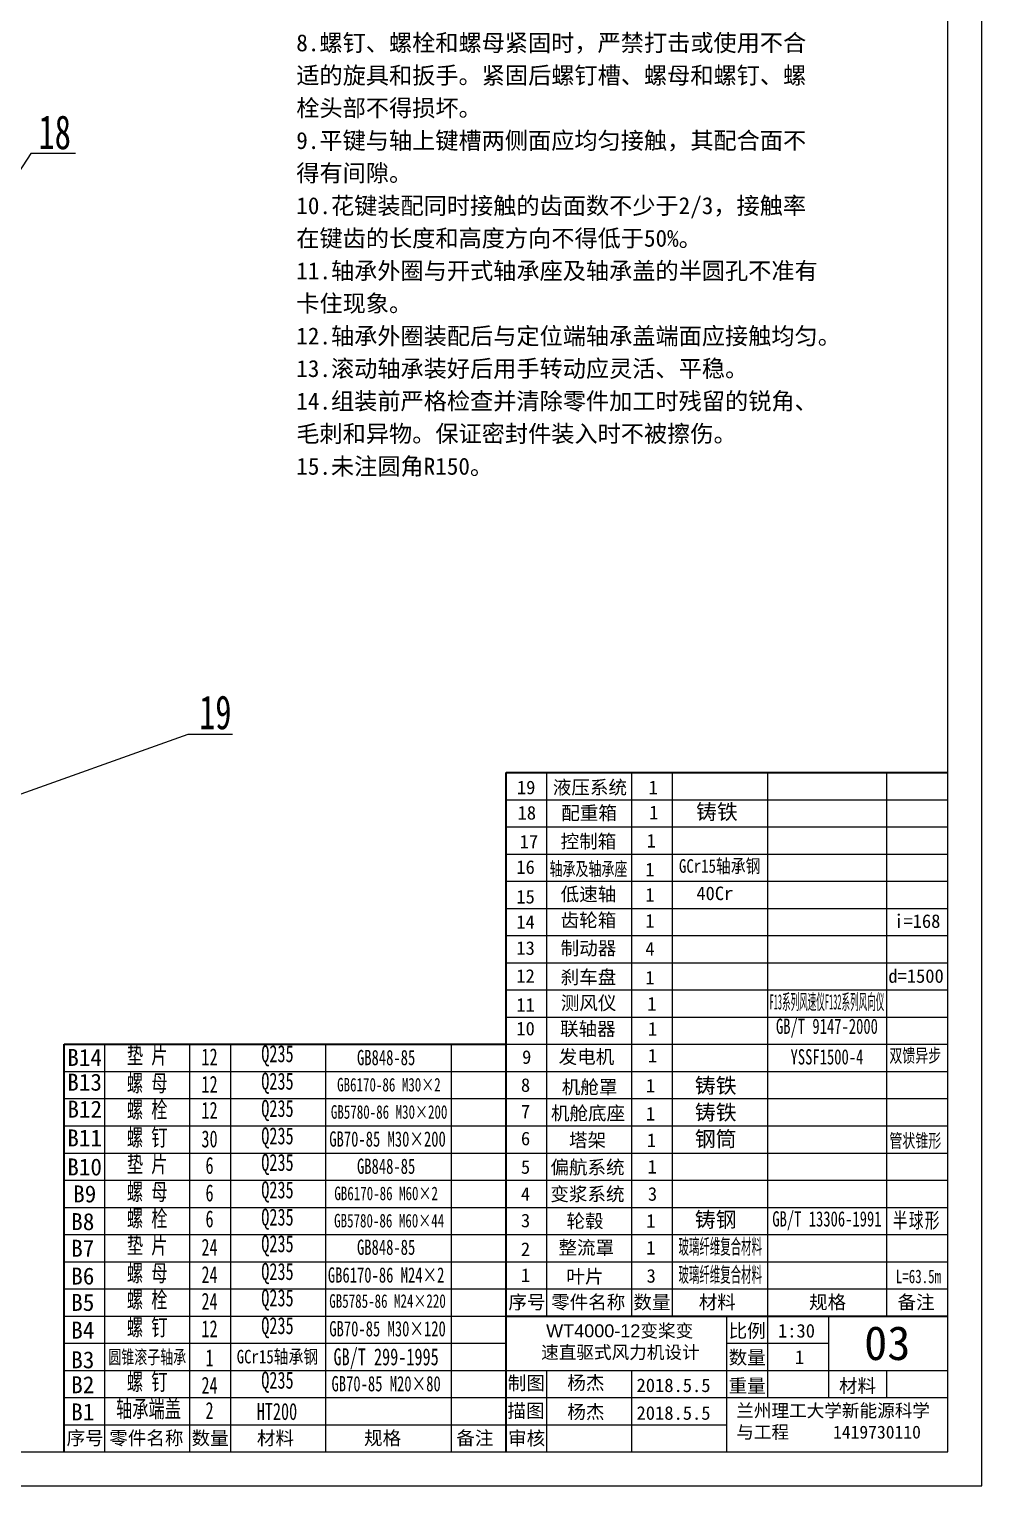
# Model space of a CAD drawing. Header units: millimetres. Extents: x 1593 to 2782, y 465 to 1306.
# Drawn here: x 2501.3 to 2781.6, y 465.5 to 894.4 of the extents above; entities that cross this region are included whole.
import ezdxf

# ---------------------------------------------------------------- set-up
doc = ezdxf.new("R2010")
doc.units = ezdxf.units.MM
doc.header["$LTSCALE"] = 0.2
for name, color, linetype in [('剖面线', 3, 'Continuous'), ('尺寸线', 4, 'Continuous'), ('细实线', 2, 'Continuous')]:
    doc.layers.add(name, color=color, linetype=linetype)
doc.layers.add('粗实线', color=7, linetype='Continuous', lineweight=40)
doc.styles.get("Standard").update_dxf_attribs({"font": 'arial.ttf'})
doc.styles.add('标准', font='', dxfattribs={"width": 0.7})
doc.styles.add('长仿宋', font='')
doc.styles.get('标准').set_extended_font_data('SimSun')
doc.styles.get('长仿宋').set_extended_font_data('SimSun')

msp = doc.modelspace()

# ---------------------------------------------------------------- linework, layer by layer
at = {"color": 7}
for p, q in [((2771.597, 475.483), (2771.597, 1296.483)), ((1617.597, 475.483), (2771.597, 475.483)), ((1592.597, 465.483), (2781.597, 465.483))]:
    msp.add_line(p, q, dxfattribs=at)
at = {"color": 7, "lineweight": 35}
for p, q in [((2641.597, 515.483), (2641.597, 675.483)), ((2641.597, 675.483), (2771.597, 675.483)), ((2511.597, 475.483), (2511.597, 595.483)), ((2511.597, 595.483), (2641.597, 595.483)), ((2641.597, 515.483), (2771.597, 515.483)), ((2641.597, 475.483), (2641.597, 515.483))]:
    msp.add_line(p, q, dxfattribs=at)
at = {"layer": '尺寸线', "color": 7}
for p, q in [((2501.736, 857.771), (2363.001, 643.717)), ((2514.902, 857.771), (2501.736, 857.771)), ((2547.975, 686.724), (2429.085, 644.192)), ((2561.141, 686.724), (2547.975, 686.724))]:
    msp.add_line(p, q, dxfattribs=at)
at = {"layer": '细实线', "color": 7}
for p, q in [((2781.597, 465.483), (2781.597, 1306.483)), ((2653.597, 515.483), (2653.597, 675.483)), ((2678.597, 515.483), (2678.597, 675.483)), ((2690.597, 515.483), (2690.597, 675.483)), ((2718.597, 515.483), (2718.597, 675.483)), ((2753.597, 515.483), (2753.597, 675.483)), ((2641.597, 667.483), (2771.597, 667.483)), ((2641.597, 659.483), (2771.597, 659.483)), ((2641.597, 651.483), (2771.597, 651.483)), ((2641.597, 643.483), (2771.597, 643.483)), ((2641.597, 635.483), (2771.597, 635.483)), ((2641.597, 627.483), (2771.597, 627.483)), ((2641.597, 619.483), (2771.597, 619.483)), ((2641.597, 611.483), (2771.597, 611.483)), ((2641.597, 603.483), (2771.597, 603.483)), ((2523.597, 475.483), (2523.597, 595.483)), ((2548.597, 475.483), (2548.597, 595.483)), ((2560.597, 475.483), (2560.597, 595.483)), ((2588.597, 475.483), (2588.597, 595.483)), ((2625.597, 475.483), (2625.597, 595.483)), ((2641.597, 595.483), (2771.597, 595.483)), ((2511.597, 587.483), (2641.597, 587.483)), ((2641.597, 587.483), (2771.597, 587.483)), ((2511.597, 579.483), (2641.597, 579.483)), ((2641.597, 579.483), (2771.597, 579.483)), ((2511.597, 571.483), (2641.597, 571.483)), ((2641.597, 571.483), (2771.597, 571.483)), ((2511.597, 563.483), (2641.597, 563.483)), ((2641.597, 563.483), (2771.597, 563.483)), ((2511.597, 555.483), (2641.597, 555.483)), ((2641.597, 555.483), (2771.597, 555.483)), ((2511.597, 547.483), (2641.597, 547.483)), ((2641.597, 547.483), (2771.597, 547.483)), ((2511.597, 539.483), (2641.597, 539.483)), ((2641.597, 539.483), (2771.597, 539.483)), ((2511.597, 531.483), (2641.597, 531.483)), ((2641.597, 531.483), (2771.597, 531.483)), ((2511.597, 523.483), (2641.597, 523.483)), ((2641.597, 523.483), (2771.597, 523.483)), ((2511.597, 515.483), (2641.597, 515.483)), ((2706.597, 475.483), (2706.597, 515.483)), ((2718.597, 491.483), (2718.597, 515.483)), ((2736.597, 491.483), (2736.597, 515.483)), ((2511.597, 507.483), (2641.597, 507.483)), ((2706.597, 507.483), (2736.597, 507.483)), ((2511.597, 499.483), (2641.597, 499.483)), ((2641.597, 499.483), (2771.597, 499.483)), ((2653.597, 475.483), (2653.597, 499.483)), ((2678.597, 475.483), (2678.597, 499.483)), ((2753.597, 491.483), (2753.597, 499.483)), ((2511.597, 491.483), (2641.597, 491.483)), ((2641.597, 491.483), (2771.597, 491.483)), ((2511.597, 483.483), (2641.597, 483.483)), ((2641.597, 483.483), (2706.597, 483.483))]:
    msp.add_line(p, q, dxfattribs=at)

# ---------------------------------------------------------------- texts
at = {"color": 7, "style": '长仿宋'}
for s, height, p in [('液压系统', 4, (2655.365, 669.135)), ('19', 4, (2644.793, 669.116)), ('1', 4, (2683.511, 669.098)), ('18', 4, (2644.992, 661.649)), ('配重箱', 4, (2657.85, 661.591)), ('1', 4, (2683.701, 661.733)), ('17', 4, (2645.616, 653.139)), ('控制箱', 4, (2657.655, 653.229)), ('1', 4, (2682.969, 653.422)), ('16', 4, (2644.626, 645.664)), ('1', 4, (2682.598, 644.945)), ('15', 4, (2644.626, 636.936)), ('低速轴', 4, (2657.663, 637.674)), ('1', 4, (2682.598, 637.495)), ('40Cr', 4, (2697.589, 637.93)), ('14', 4, (2644.626, 629.486)), ('齿轮箱', 4, (2657.663, 630.015)), ('1', 4, (2682.598, 629.836)), ('i=168', 4, (2755.799, 629.76)), ('制动器', 4, (2657.663, 621.778)), ('13', 4, (2644.626, 621.828)), ('4', 4, (2682.598, 621.599)), ('刹车盘', 4, (2657.663, 613.274)), ('d=1500', 4, (2754.072, 613.591)), ('12', 4, (2644.626, 613.59)), ('1', 4, (2682.598, 613.095)), ('测风仪', 4, (2657.702, 605.666)), ('1', 4, (2683.151, 605.415)), ('11', 4, (2644.626, 605.087)), ('10', 4, (2644.626, 598.121)), ('联轴器', 4, (2657.483, 598.049)), ('1', 4, (2683.334, 598.037)), ('9', 4, (2646.316, 589.731)), ('发电机', 4, (2657.071, 589.795)), ('1', 4, (2683.334, 590.157)), ('8', 4, (2645.981, 581.487)), ('机舱罩', 4, (2657.988, 580.897)), ('1', 4, (2682.76, 581.299)), ('7', 4, (2645.981, 573.703)), ('机舱底座', 4, (2654.797, 573.191)), ('1', 4, (2682.76, 573.037)), ('6', 4, (2645.981, 565.761)), ('塔架', 4, (2660.121, 565.29)), ('1', 4, (2683.016, 565.254)), ('偏航系统', 4, (2654.651, 557.291)), ('5', 4, (2645.981, 557.358)), ('1', 4, (2683.214, 557.437)), ('4', 4, (2645.981, 549.425)), ('变浆系统', 4, (2654.633, 549.39)), ('3', 4, (2683.334, 549.429)), ('3', 4, (2645.981, 541.611)), ('轮毂', 4, (2659.384, 541.453)), ('1', 4, (2682.862, 541.492)), ('2', 4, (2645.981, 533.174)), ('整流罩', 4, (2657.025, 533.634)), ('1', 4, (2682.845, 533.585)), ('1', 4, (2645.981, 525.516)), ('叶片', 4, (2659.365, 525.139)), ('3', 4, (2682.941, 525.302)), ('序号', 4, (2642.296, 517.568)), ('零件名称', 4, (2654.859, 517.568)), ('数量', 4, (2679.077, 517.568)), ('材料', 4, (2698.293, 517.568)), ('规格', 4, (2730.752, 517.568)), ('备注', 4, (2756.794, 517.568)), ('比例', 4, (2707.091, 509.154)), ('1:30', 4, (2721.612, 509.154)), ('03', 10, (2746.973, 502.531)), ('数量', 4, (2707.091, 501.307)), ('1', 4, (2726.569, 501.389)), ('材料', 4, (2739.554, 492.942)), ('2018.5.5', 4, (2679.994, 493.1)), ('重量', 4, (2707.091, 492.942)), ('2018.5.5', 4, (2679.994, 484.939)), ('序号', 4, (2512.296, 477.568)), ('零件名称', 4, (2524.859, 477.568)), ('数量', 4, (2549.077, 477.568)), ('材料', 4, (2568.293, 477.568)), ('规格', 4, (2599.819, 477.568)), ('备注', 4, (2626.97, 477.568))]:
    msp.add_text(s, height=height, dxfattribs=at).set_placement(p)
at = {"color": 7, "style": '标准', "width": 0.7}
for s, p in [('轴承及轴承座', (2654.388, 645.124)), ('双馈异步', (2754.382, 590.174)), ('管状锥形', (2754.382, 565.099)), ('L=63.5m', (2756.274, 525.159))]:
    msp.add_text(s, height=4, dxfattribs=at).set_placement(p)
at = {"layer": '剖面线', "color": 7, "char_height": 4, "style": '长仿宋'}
for s, insert, width, attachment_point in [('{\\W1;制图}', (2647.571, 495.545), 21.66243, 5), (' 杨杰', (2656.915, 497.849), 21.66068, 1), ('{\\W1;描图}', (2647.461, 487.373), 12.10012, 5), (' 杨杰', (2656.915, 489.259), 21.66068, 1), ('{\\W1;审核}', (2647.654, 479.277), 12.10012, 5)]:
    msp.add_mtext(s, dxfattribs=dict(at, insert=insert, width=width, attachment_point=attachment_point))
at = {"layer": '尺寸线', "color": 7, "style": '标准', "width": 0.7}
for s, p in [('18', (2504.04, 859.04)), ('19', (2551.294, 688.235))]:
    msp.add_text(s, height=10, dxfattribs=at).set_placement(p)
at = {"layer": '粗实线', "color": 7, "linetype": 'Continuous', "lineweight": -2, "insert": (2579.883, 1055.876), "char_height": 5, "width": 156.22326, "attachment_point": 1, "line_spacing_factor": 1.15057, "style": '长仿宋'}
msp.add_mtext('{\\C256;\\P1.装配滚动轴承允许采用机油加热进行热装，油的温度不得超过100℃。\\P2.齿轮箱装配后应设计和工艺规定进行空载试验。试验时不应有冲击、噪声，温升和渗漏不得超过有关标准规定。\\P3.装配液压系统时允许使用密封填料或密封胶，但应防止进入系统中。\\P4.进入装配的零件及部件（包括外购件、外协件），均必须具有检验部门的合格证方能进行装配。\\P5.零件在装配前必须清理和清洗干净，不得有毛刺、飞边、氧化皮、锈蚀、切屑、油污、着色剂和灰尘等。\\P6.装配前应对零、部件的主要配合尺寸，特别是过盈配合尺寸及相关精度进行复查。\\P7.装配过程中零件不允许磕、碰、划伤和锈蚀。\\P8.螺钉、螺栓和螺母紧固时，严禁打击或使用不合适的旋具和扳手。紧固后螺钉槽、螺母和螺钉、螺栓头部不得损坏。\\P9.平键与轴上键槽两侧面应均匀接触，其配合面不得有间隙。\\P10.花键装配同时接触的齿面数不少于2/3，接触率在键齿的长度和高度方向不得低于50%。\\P11.轴承外圈与开式轴承座及轴承盖的半圆孔不准有卡住现象。\\P12.轴承外圈装配后与定位端轴承盖端面应接触均匀。\\P13.滚动轴承装好后用手转动应灵活、平稳。\\P14.组装前严格检查并清除零件加工时残留的锐角、毛刺和异物。保证密封件装入时不被擦伤。\\P15.未注圆角R150。}', dxfattribs=at)
at = {"layer": '粗实线', "color": 7, "char_height": 4.5, "width": 29.16915, "attachment_point": 5, "line_spacing_factor": 1.15057, "style": '标准'}
for insert in [(2704.634, 535.701), (2704.62, 527.441)]:
    msp.add_mtext('{\\W0.5;玻璃纤维复合材料}', dxfattribs=dict(at, insert=insert))
at = {"layer": '粗实线', "char_height": 3.8, "attachment_point": 1}
for s, width, heights, insert in [(' WT4000-12{\\fSimSun|b0|i0|c134|p2;变桨变速直驱式风力机设计}', 48.20775, [12.474], (2651.918, 513.041)), ('{\\fSimSun|b0|i0|c134|p2;兰州理工大学新能源科学\\P与工程     1419730110}', 64.56005, [16.826], (2709.335, 489.549))]:
    msp.add_mtext_dynamic_manual_height_columns(s, width=width, gutter_width=50, heights=heights, dxfattribs=dict(at, insert=insert))
at = {"layer": '细实线', "color": 7, "char_height": 4.5, "attachment_point": 5, "line_spacing_factor": 1.15057}
for s, insert, width, style in [('铸铁', (2703.655, 663.694), 21.32182, '长仿宋'), ('{\\W0.4;\\C7;F13系列风速仪F132系列风向仪}', (2736.019, 607.727), 65.28776, '标准'), ('{\\C7;GB/T 9147-2000}', (2736.019, 600.253), 51.03424, '标准'), ('{\\C7;YSSF1500-4}', (2736.019, 591.755), 51.03424, '标准'), ('铸铁', (2703.289, 583.098), 21.32182, '长仿宋'), ('铸铁', (2703.289, 575.209), 21.32182, '长仿宋'), ('钢筒', (2703.289, 567.38), 21.32182, '长仿宋'), ('铸钢', (2703.289, 543.638), 21.32182, '长仿宋'), ('{\\C7;GB/T 13306-1991}', (2736.019, 543.539), 51.03424, '标准'), ('{\\T1.1;半球形}', (2762.476, 543.397), 21.32182, '标准')]:
    msp.add_mtext(s, dxfattribs=dict(at, insert=insert, width=width, style=style))
at = {"layer": '细实线', "color": 7}
for s, insert, char_height, width, attachment_point, style in [('{\\W0.8;\\C7;GCr15轴承钢}', (2704.468, 647.757), 4, 41, 5, '标准'), ('{\\C7;B14}', (2517.6, 594.114), 5, 10.33649, 2, '长仿宋'), ('{\\C7;垫 片}', (2536.018, 591.968), 5, 41, 5, '标准'), ('{\\C7;12}', (2554.354, 591.791), 5, 41, 5, '标准'), ('{\\C7;Q235}', (2574.341, 592.091), 5, 41, 5, '标准'), ('{\\C7;GB848-85}', (2606.315, 591.55), 4.5, 47.30665, 5, '标准'), ('{\\C7;B13}', (2517.6, 586.831), 5, 10.33649, 2, '长仿宋'), ('{\\C7;螺 母}', (2536.018, 583.79), 5, 41, 5, '标准'), ('{\\C7;12}', (2554.354, 583.707), 5, 41, 5, '标准'), ('{\\C7;Q235}', (2574.341, 584.006), 5, 41, 5, '标准'), ('{\\C7;GB6170-86 M30×2}', (2607.128, 583.56), 4, 47.30665, 5, '标准'), ('{\\C7;螺 栓}', (2536.018, 576.019), 5, 41, 5, '标准'), ('{\\C7;Q235}', (2574.341, 575.981), 5, 41, 5, '标准'), ('{\\C7;B12}', (2517.64, 578.899), 5, 10.33649, 2, '长仿宋'), ('{\\C7;12}', (2554.354, 576.056), 5, 41, 5, '标准'), ('{\\C7;GB5780-86 M30×200}', (2607.203, 575.535), 4, 47.30665, 5, '标准'), ('{\\C7;螺 钉}', (2536.018, 567.787), 5, 41, 5, '标准'), ('{\\C7;Q235}', (2574.341, 567.902), 5, 41, 5, '标准'), ('{\\C7;B11}', (2517.6, 570.417), 5, 10.33649, 2, '长仿宋'), ('{\\C7;30}', (2554.354, 567.597), 5, 41, 5, '标准'), ('{\\C7;GB70-85 M30×200}', (2606.733, 567.568), 4.5, 47.30665, 5, '标准'), ('{\\C7;B10}', (2517.6, 561.873), 5, 10.33649, 2, '长仿宋'), ('{\\C7;垫 片}', (2536.018, 559.968), 5, 41, 5, '标准'), ('{\\C7;6}', (2554.354, 559.791), 5, 41, 5, '标准'), ('{\\C7;Q235}', (2574.341, 560.091), 5, 41, 5, '标准'), ('{\\C7;GB848-85}', (2606.315, 559.55), 4.5, 47.30665, 5, '标准'), ('{\\C7;B9}', (2517.64, 553.942), 5, 10.33649, 2, '长仿宋'), ('{\\C7;螺 母}', (2536.018, 551.79), 5, 41, 5, '标准'), ('{\\C7;6}', (2554.354, 551.707), 5, 41, 5, '标准'), ('{\\C7;Q235}', (2574.341, 552.006), 5, 41, 5, '标准'), ('{\\C7;GB6170-86 M60×2}', (2606.315, 551.56), 4, 47.30665, 5, '标准'), ('{\\C7;B8}', (2517.069, 545.782), 5, 10.33649, 2, '长仿宋'), ('{\\C7;螺 栓}', (2536.018, 544.019), 5, 41, 5, '标准'), ('{\\C7;6}', (2554.354, 544.056), 5, 41, 5, '标准'), ('{\\C7;Q235}', (2574.341, 543.981), 5, 41, 5, '标准'), ('{\\C7;GB5780-86 M60×44}', (2607.203, 543.535), 4, 47.30665, 5, '标准'), ('{\\C7;B7}', (2517.069, 537.937), 5, 10.33649, 2, '长仿宋'), ('{\\C7;垫 片}', (2536.018, 536.039), 5, 41, 5, '标准'), ('{\\C7;24}', (2554.354, 535.738), 5, 41, 5, '标准'), ('{\\C7;Q235}', (2574.341, 536.155), 5, 41, 5, '标准'), ('{\\C7;GB848-85}', (2606.315, 535.709), 4.5, 47.30665, 5, '标准'), ('{\\C7;B6}', (2517.069, 529.759), 5, 10.33649, 2, '长仿宋'), ('{\\C7;螺 母}', (2536.018, 527.861), 5, 41, 5, '标准'), ('{\\C7;24}', (2554.354, 527.663), 5, 41, 5, '标准'), ('{\\C7;Q235}', (2574.341, 527.976), 5, 41, 5, '标准'), ('{\\C7;GB6170-86 M24×2}', (2606.315, 527.531), 4.5, 47.30665, 5, '标准'), ('{\\C7;螺 栓}', (2536.018, 520.091), 5, 41, 5, '标准'), ('{\\C7;Q235}', (2574.341, 520.206), 5, 41, 5, '标准'), ('{\\C7;B5}', (2517.069, 521.989), 5, 10.33649, 2, '长仿宋'), ('{\\C7;24}', (2554.354, 519.815), 5, 41, 5, '标准'), ('{\\C7;GB5785-86 M24×220}', (2606.733, 519.872), 4, 47.30665, 5, '标准'), ('{\\C7;螺 钉}', (2536.018, 511.93), 5, 41, 5, '标准'), ('{\\C7;Q235}', (2574.341, 512.046), 5, 41, 5, '标准'), ('{\\C7;B4}', (2517.069, 513.828), 5, 10.33649, 2, '长仿宋'), ('{\\C7;12}', (2554.354, 511.74), 5, 41, 5, '标准'), ('{\\C7;GB70-85 M30×120}', (2606.733, 511.712), 4.5, 47.30665, 5, '标准'), ('{\\W0.8;\\C7;GCr15轴承钢}', (2574.341, 503.314), 4, 41, 5, '标准'), ('{\\C7;GB/T 299-1995}', (2606.315, 502.868), 5, 47.30665, 5, '标准'), ('{\\C7;B3}', (2517.069, 505.096), 5, 10.33649, 2, '长仿宋'), ('{\\C7;圆锥滚子轴承}', (2536.018, 503.198), 4, 41, 5, '标准'), ('{\\C7;1}', (2554.354, 503.187), 5, 41, 5, '标准'), ('{\\C7;B2}', (2517.069, 497.756), 5, 10.33649, 2, '长仿宋'), ('{\\C7;螺 钉}', (2536.018, 495.858), 5, 41, 5, '标准'), ('{\\C7;24}', (2554.354, 495.102), 5, 41, 5, '标准'), ('{\\C7;Q235}', (2574.341, 495.973), 5, 41, 5, '标准'), ('{\\C7;GB70-85 M20×80}', (2606.315, 495.527), 4.5, 47.30665, 5, '标准'), ('{\\C7;B1}', (2517.069, 489.756), 5, 10.33649, 2, '长仿宋'), ('{\\C7;轴承端盖}', (2536.405, 487.858), 5, 40.6053, 5, '标准'), ('{\\C7;2}', (2554.354, 487.676), 5, 41, 5, '标准'), ('{\\C7;HT200}', (2574.193, 487.348), 5, 30, 5, '标准')]:
    msp.add_mtext(s, dxfattribs=dict(at, insert=insert, char_height=char_height, width=width, attachment_point=attachment_point, style=style))

doc.saveas('drawing.dxf')
